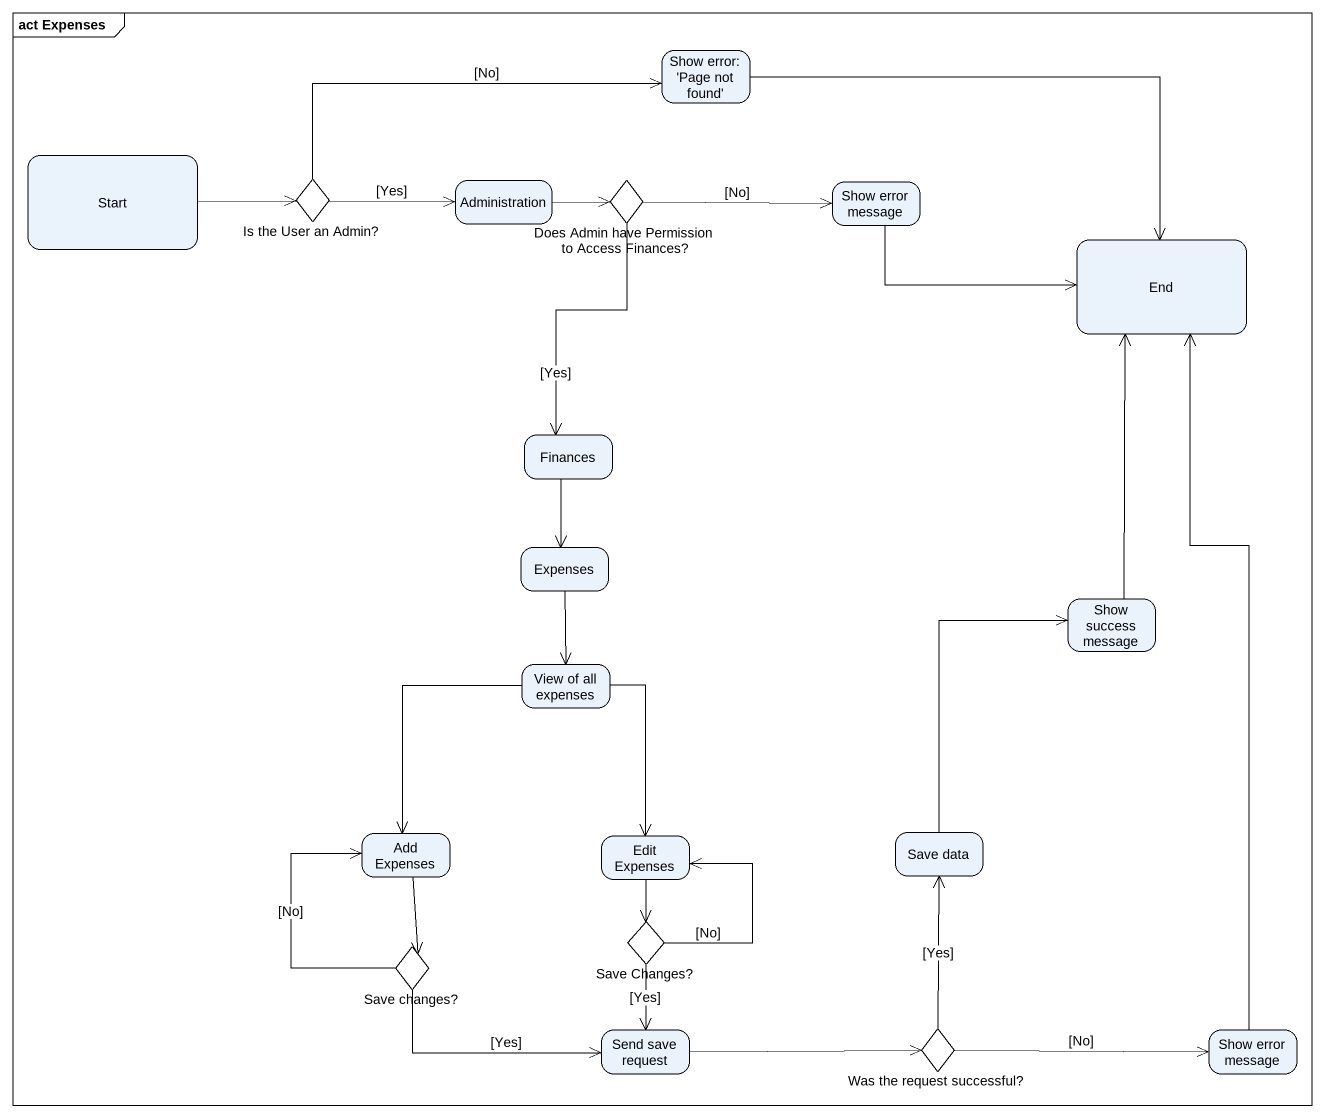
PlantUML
@startuml
mainframe act Expenses
hide empty description
state "Show error: 'Page not found'" as Show_error_Page_not_found
state "Start" as Start_
state "Is the User an Admin?" as Is_the_User_an_Admin <<choice>>
state Administration
state "Does Admin have Permission to Access Finances?" as Does_Admin_have_Permission <<choice>>
state "Show error message" as Show_error_message
state "End" as End_
state Finances
state Expenses
state "Show success message" as Show_success_message
state "View of all expenses" as View_of_all_expenses
state "Add Expenses" as Add_Expenses
state "Edit Expenses" as Edit_Expenses
state "Save data" as Save_data
state "Save changes?" as Save_changes <<choice>>
state "Save Changes?" as Save_Changes <<choice>>
state "Send save request" as Send_save_request
state "Was the request successful?" as Was_the_request_successful <<choice>>
state "Show error message" as Show_error_message_2
Show_error_Page_not_found -right-> End_
Start_ -right-> Is_the_User_an_Admin
Is_the_User_an_Admin -right-> Show_error_Page_not_found : [No]
Is_the_User_an_Admin -right-> Administration : [Yes]
Administration -right-> Does_Admin_have_Permission
Does_Admin_have_Permission -right-> Show_error_message : [No]
Does_Admin_have_Permission --> Finances : [Yes]
Show_error_message -right-> End_
Finances --> Expenses
Expenses --> View_of_all_expenses
Show_success_message -up-> End_
View_of_all_expenses --> Add_Expenses
View_of_all_expenses --> Edit_Expenses
Add_Expenses --> Save_changes
Edit_Expenses --> Save_Changes
Save_data -up-> Show_success_message
Save_changes -up-> Add_Expenses : [No]
Save_changes -right-> Send_save_request : [Yes]
Save_Changes -up-> Edit_Expenses : [No]
Save_Changes --> Send_save_request : [Yes]
Send_save_request -right-> Was_the_request_successful
Was_the_request_successful -up-> Save_data : [Yes]
Was_the_request_successful -right-> Show_error_message_2 : [No]
Show_error_message_2 -up-> End_
@enduml
